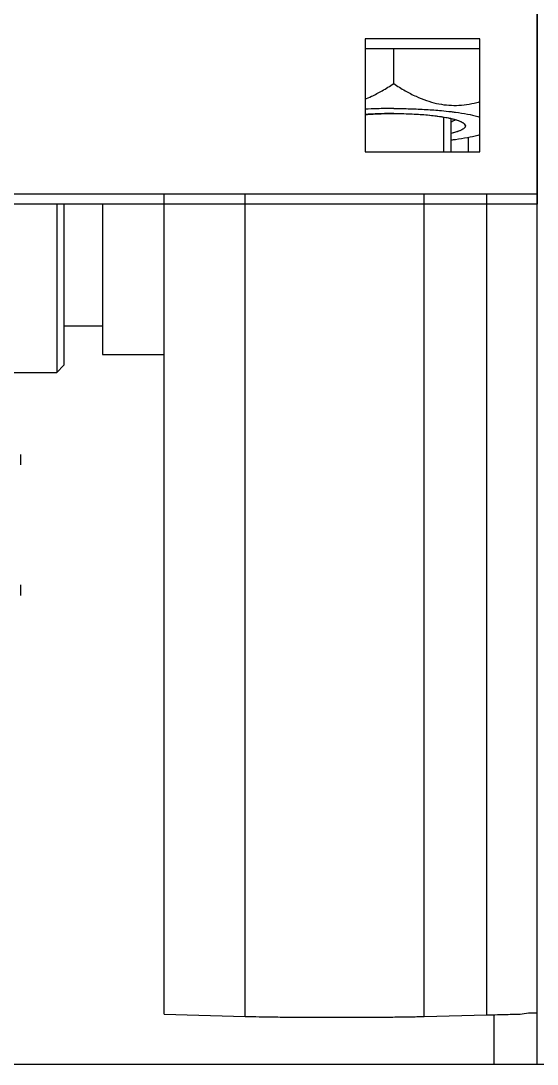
# Model space of a CAD drawing. Header units: millimetres. Extents: x 21899 to 38731, y -5425 to 3612.
# Drawn here: x 34265.7 to 34301.7, y 264.6 to 337.4 of the extents above; entities that cross this region are included whole.
import ezdxf

# ---------------------------------------------------------------- set-up
doc = ezdxf.new("R2010")
doc.units = ezdxf.units.MM

msp = doc.modelspace()

# ---------------------------------------------------------------- linework, layer by layer
at = {"color": 7, "linetype": 'Continuous'}
for p, q in [((34301.735, 264.585), (34301.735, 1144.533)), ((34301.735, 374.522), (34301.735, 324.587)), ((34297.735, 336.115), (34289.735, 336.115)), ((34289.735, 336.115), (34289.735, 328.236)), ((34297.735, 328.236), (34297.735, 336.115)), ((34297.735, 335.42), (34289.735, 335.42)), ((34291.735, 332.988), (34291.735, 335.42)), ((34295.735, 328.236), (34295.735, 330.551)), ((34296.935, 329.223), (34296.935, 328.236)), ((34289.735, 328.236), (34297.735, 328.236)), ((34301.735, 325.282), (34243.735, 325.282)), ((34275.735, 268.066), (34275.735, 325.282)), ((34301.735, 324.587), (34243.735, 324.587)), ((34268.235, 324.587), (34268.235, 312.835)), ((34268.735, 324.587), (34268.735, 313.335)), ((34271.435, 324.587), (34271.435, 314.085)), ((34268.735, 316.085), (34271.435, 316.085)), ((34271.435, 314.085), (34275.735, 314.085)), ((34268.235, 312.835), (34268.735, 313.335)), ((34262.235, 312.835), (34268.235, 312.835)), ((34265.735, 306.385), (34265.735, 307.124)), ((34265.735, 297.276), (34265.735, 298.014)), ((34275.735, 268.066), (34281.388, 267.915)), ((34293.864, 267.91), (34298.226, 268.016)), ((34212.76, 264.585), (34525.235, 264.585))]:
    msp.add_line(p, q, dxfattribs=at)
at = {"color": 2, "linetype": 'Continuous'}
for p, q in [((34289.961, 330.846), (34290.035, 330.851)), ((34290.706, 330.884), (34290.873, 330.89)), ((34292.449, 330.894), (34292.612, 330.889)), ((34293.436, 330.851), (34293.457, 330.85)), ((34294.225, 330.788), (34294.246, 330.785)), ((34294.94, 330.701), (34294.957, 330.699)), ((34295.235, 328.236), (34295.235, 330.65)), ((34296.432, 330.333), (34296.437, 330.33))]:
    msp.add_line(p, q, dxfattribs=at)
at = {"color": 9, "linetype": 'Continuous'}
for p, q in [((34281.388, 267.915), (34281.388, 325.282)), ((34293.864, 267.91), (34293.864, 325.282)), ((34298.226, 268.016), (34298.226, 325.282)), ((34298.735, 264.585), (34298.735, 268.016))]:
    msp.add_line(p, q, dxfattribs=at)
at = {"color": 2, "linetype": 'Continuous'}
for points in [[(34289.735, 330.83), (34289.767, 330.833), (34289.816, 330.836), (34289.864, 330.84), (34289.913, 330.843), (34289.961, 330.846)], [(34290.035, 330.851), (34290.167, 330.859), (34290.3, 330.866), (34290.434, 330.873), (34290.57, 330.879), (34290.706, 330.884)], [(34290.873, 330.89), (34291.011, 330.894), (34291.149, 330.897), (34291.288, 330.899), (34291.445, 330.901), (34291.584, 330.902), (34291.735, 330.903)], [(34291.735, 330.903), (34291.875, 330.903), (34292.015, 330.902), (34292.154, 330.9), (34292.31, 330.897), (34292.449, 330.894)], [(34292.612, 330.889), (34292.749, 330.885), (34292.885, 330.88), (34293.021, 330.874), (34293.155, 330.867), (34293.288, 330.86), (34293.436, 330.851)], [(34293.457, 330.85), (34293.587, 330.841), (34293.716, 330.832), (34293.844, 330.822), (34293.97, 330.811), (34294.094, 330.8), (34294.225, 330.788)], [(34294.246, 330.785), (34294.366, 330.773), (34294.484, 330.76), (34294.599, 330.746), (34294.713, 330.732), (34294.824, 330.717), (34294.94, 330.701)], [(34294.957, 330.699), (34295.063, 330.683), (34295.166, 330.666), (34295.266, 330.649), (34295.363, 330.632), (34295.458, 330.614), (34295.56, 330.594)], [(34295.56, 330.594), (34295.592, 330.587), (34295.625, 330.58), (34295.647, 330.575), (34295.679, 330.568), (34295.701, 330.564), (34295.736, 330.555)], [(34295.736, 330.555), (34295.868, 330.523), (34296, 330.488), (34296.123, 330.451), (34296.235, 330.413), (34296.336, 330.375), (34296.432, 330.333)], [(34296.656, 330.189), (34296.731, 330.072), (34296.714, 329.954), (34296.605, 329.837), (34296.399, 329.721), (34296.111, 329.614), (34295.736, 329.514)], [(34296.437, 330.33), (34296.483, 330.307), (34296.525, 330.284), (34296.563, 330.261), (34296.597, 330.237), (34296.628, 330.214), (34296.656, 330.189)]]:
    msp.add_lwpolyline(points, dxfattribs=at)
at = {"color": 7, "linetype": 'Continuous'}
for points, start_tangent, end_tangent in [([(34289.739, 331.915), (34290.177, 332.101), (34290.93, 332.489), (34291.735, 332.988)], (0.931437, 0.363902), (0.831218, 0.555947)), ([(34291.735, 332.988), (34292.541, 332.489), (34293.294, 332.101), (34294.015, 331.811), (34294.719, 331.611), (34295.416, 331.497), (34296.113, 331.471), (34296.816, 331.53), (34297.537, 331.675), (34297.738, 331.73)], (0.831218, -0.555947), (0.960723, 0.27751)), ([(34291.735, 331.25), (34290.583, 331.234), (34289.735, 331.199)], (-1, 0), (-0.998661, -0.051732)), ([(34291.735, 331.25), (34292.888, 331.234), (34294.008, 331.184), (34295.067, 331.104), (34295.736, 331.032)], (1, 0), (0.992758, -0.12013)), ([(34291.735, 330.903), (34290.867, 330.89), (34290.025, 330.851), (34289.735, 330.83)], (-1, 0), (-0.997138, -0.075599)), ([(34291.735, 330.903), (34292.604, 330.89), (34293.446, 330.851), (34294.235, 330.787), (34294.949, 330.7), (34295.566, 330.593), (34296.066, 330.469), (34296.434, 330.332), (34296.657, 330.188)], (1, 0), (0.693401, -0.720552)), ([(34295.736, 331.032), (34296.035, 330.994), (34296.886, 330.858), (34297.596, 330.699), (34297.737, 330.66)], (0.992758, -0.12013), (0.961054, -0.27636)), ([(34296.042, 330.464), (34295.968, 330.416), (34295.737, 330.308)], (-0.793287, -0.608849), (-0.932755, -0.360512)), ([(34296.735, 330.035), (34296.66, 329.884), (34296.434, 329.738), (34296.066, 329.601), (34295.737, 329.514)], (0, -1), (-0.97467, -0.223649)), ([(34296.657, 330.188), (34296.66, 330.185), (34296.735, 330.035)], (0.693401, -0.720552), (0, -1)), ([(34297.737, 329.409), (34297.596, 329.37), (34296.886, 329.211), (34296.035, 329.075), (34295.736, 329.037)], (-0.961054, -0.27636), (-0.992758, -0.12013)), ([(34281.388, 267.915), (34282.356, 267.894), (34283.495, 267.876), (34284.77, 267.863), (34286.14, 267.855), (34287.56, 267.852), (34288.986, 267.854), (34290.373, 267.861), (34291.675, 267.873), (34292.851, 267.889), (34293.864, 267.91)], (0.999647, -0.026566), (0.999705, 0.024286)), ([(34298.226, 268.016), (34299.726, 268.059), (34300.831, 268.108)], (0.999705, 0.024286), (0.990011, 0.14099)), ([(34300.831, 268.108), (34301.508, 268.159), (34301.735, 268.212)], (0.990011, 0.14099), (0, 1))]:
    msp.add_spline(points, degree=3, dxfattribs=dict(at, start_tangent=start_tangent, end_tangent=end_tangent))

doc.saveas('drawing.dxf')
